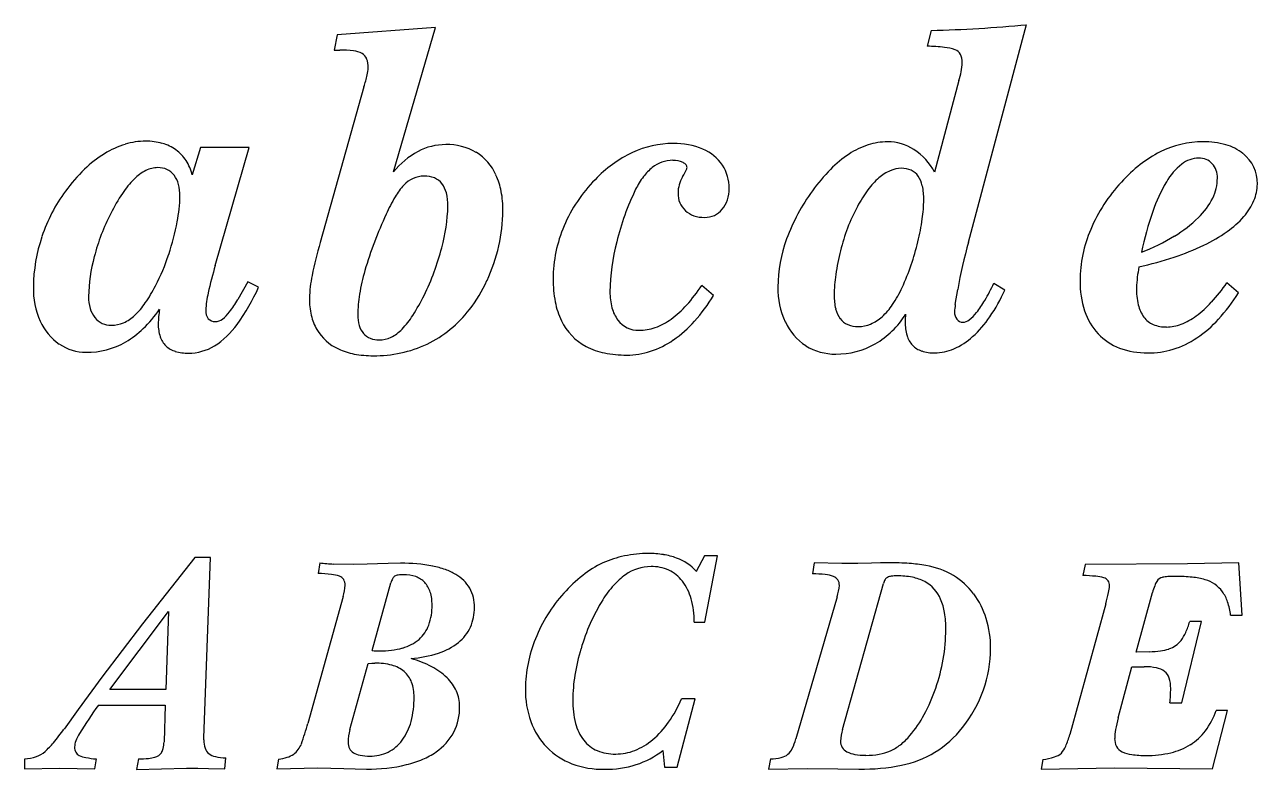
# Model space of a CAD drawing. Extents: x 13 to 1593, y -4 to 197.
# Drawn here: x 13 to 303.9, y 15.9 to 191.5 of the extents above; entities that cross this region are included whole.
import ezdxf

# ---------------------------------------------------------------- set-up
doc = ezdxf.new("R2010")
doc.units = 0
doc.layers.get('0').update_dxf_attribs({"linetype": 'CONTINUOUS'})

msp = doc.modelspace()

# ---------------------------------------------------------------- linework, layer by layer
for p, q in [((86.74, 189.13), (86.06, 185.55)), ((110.01, 190.85), (86.74, 189.13)), ((100.1, 156.79), (110.01, 190.85)), ((226.92, 190.18), (226.04, 186.46)), ((235.75, 140.23), (249.48, 191.54)), ((86.06, 185.55), (87.37, 185.55)), ((233.5, 178.33), (227.77, 156.76)), ((93.1, 176.89), (82.78, 140.14)), ((54.5, 162.59), (52.58, 156.08)), ((65.99, 162.59), (54.5, 162.59)), ((58.01, 134.76), (65.99, 162.59)), ((65.68, 130.91), (63.3, 126.67)), ((68.23, 129.62), (65.68, 130.91)), ((175.61, 127.69), (172.81, 130.03)), ((232.65, 125.51), (233.22, 129.09)), ((244.31, 128.93), (241.75, 130.52)), ((299.47, 128.25), (296.72, 130.61)), ((53.21, 65.88), (40.81, 50.24)), ((56.85, 65.88), (53.21, 65.88)), ((55.33, 23.35), (56.85, 65.88)), ((82.68, 64.56), (82.29, 62.06)), ((90.58, 64.22), (85.94, 64.31)), ((93.88, 64.29), (90.58, 64.22)), ((96.29, 64.39), (93.88, 64.29)), ((98.77, 64.46), (96.29, 64.39)), ((101.75, 64.49), (98.77, 64.46)), ((173.44, 66.24), (171.53, 62.55)), ((176.56, 66.24), (173.44, 66.24)), ((173.51, 50.63), (176.56, 66.24)), ((199.32, 64.59), (198.97, 62.01)), ((205.85, 64.41), (199.32, 64.59)), ((209.63, 64.47), (205.85, 64.41)), ((212.89, 64.53), (209.63, 64.47)), ((214.99, 64.57), (212.89, 64.53)), ((217.06, 64.59), (214.99, 64.57)), ((263.31, 64.19), (262.77, 61.6)), ((287.41, 64.35), (263.31, 64.19)), ((299.53, 64.62), (287.41, 64.35)), ((300.31, 52.25), (299.53, 64.62)), ((95.03, 43.9), (99.46, 59.9)), ((206.06, 25.29), (215.68, 59.71)), ((88.18, 56.63), (79.84, 26.73)), ((204.75, 56.58), (195.03, 23.06)), ((275.36, 43.54), (279.18, 57.57)), ((33.13, 34.75), (46.99, 53.12)), ((46.99, 53.12), (46.35, 34.75)), ((268.16, 54.95), (259.66, 24.08)), ((40.81, 50.24), (31.24, 37.6)), ((171.03, 50.63), (173.51, 50.63)), ((286.1, 31.53), (290.74, 50.74)), ((290.74, 50.74), (287.97, 50.74)), ((297.61, 52.25), (300.31, 52.25)), ((89.78, 25.24), (94.06, 40.83)), ((94.06, 40.83), (94.96, 40.9)), ((94.96, 40.9), (95.65, 40.94)), ((278.47, 43.61), (275.36, 43.54)), ((271.07, 28), (274.33, 40.09)), ((274.33, 40.09), (277.23, 40.09)), ((31.24, 37.6), (25.62, 29.96)), ((46.35, 34.75), (33.13, 34.75)), ((167.02, 16.42), (171.24, 32.54)), ((171.24, 32.54), (168.05, 32.54)), ((25.62, 29.96), (22.31, 25.37)), ((30.43, 31.05), (46.21, 31.05)), ((46.21, 31.05), (45.93, 22.33)), ((283.26, 31.53), (286.1, 31.53)), ((293.36, 16), (296.9, 29.73)), ((296.9, 29.73), (294.21, 29.73)), ((55.33, 22.82), (55.33, 23.35)), ((13.02, 18.32), (13.02, 15.97)), ((29.59, 15.97), (29.94, 18.32)), ((39.9, 18.32), (39.44, 15.88)), ((60.26, 15.97), (60.47, 18.57)), ((72.92, 18.31), (72.5, 16.03)), ((163.62, 20.34), (164.05, 16.42)), ((189, 18.34), (188.57, 15.94)), ((253.28, 18.21), (252.92, 15.9)), ((13.02, 15.97), (21.21, 16.15)), ((21.21, 16.15), (29.59, 15.97)), ((39.44, 15.88), (51.19, 16.15)), ((51.19, 16.15), (53.87, 16.14)), ((53.87, 16.14), (56.4, 16.08)), ((56.4, 16.08), (60.26, 15.97)), ((72.5, 16.03), (82.21, 16.22)), ((82.21, 16.22), (88.38, 16.08)), ((88.38, 16.08), (93.69, 15.94)), ((164.05, 16.42), (167.02, 16.42)), ((188.57, 15.94), (197.79, 16.08)), ((197.79, 16.08), (204.91, 16.01)), ((204.91, 16.01), (209.91, 15.94)), ((252.92, 15.9), (270.18, 16.2)), ((270.18, 16.2), (293.36, 16))]:
    msp.add_line(p, q)
for centre, radius, start, end in [((220.03, 492.96), 302.86, 271.305, 275.58), ((224.96, 142.07), 44.4, 83.346, 88.608), ((229.06, 175.51), 10.72, 70.776, 84.418), ((87.63, 163.49), 22.06, 82.21, 90.685), ((89.92, 179.25), 6.13, 63.468, 83.446), ((91.41, 182.57), 2.5, 21.603, 60.047), ((88.67, 181.55), 5.42, 358.189, 21.024), ((231.73, 183.34), 2.45, 29.267, 69.34), ((230.38, 182.76), 3.91, 357.771, 27.035), ((85.5, 181.77), 8.6, 345.962, 357.39), ((219.58, 183.09), 14.71, 341.137, 358.111), ((53.08, 189.06), 41.83, 343.09, 347.044), ((43.02, 142.96), 21.3, 107.197, 121.617), ((41.64, 147.25), 16.8, 90.131, 107.028), ((41.74, 150.05), 14, 74.366, 90.577), ((42.68, 153.56), 10.36, 54.311, 74.124), ((112.41, 149.2), 14.05, 90.081, 117.846), ((112.74, 149.59), 13.66, 60.007, 91.441), ((166.05, 140.95), 22.57, 89.954, 115.146), ((166.43, 146.53), 16.99, 66.9, 91.223), ((217.79, 145.55), 18.53, 108.012, 123.461), ((216.67, 148.81), 15.08, 90.061, 107.788), ((216.68, 152.46), 11.44, 57.102, 90.108), ((291.07, 141.36), 22.54, 89.903, 116.595), ((291.38, 144.77), 19.14, 74.541, 90.823), ((293.43, 152.25), 11.38, 51.382, 74.43), ((46.01, 138.06), 27.04, 121.566, 134.285), ((43.21, 154.32), 9.43, 33.069, 54.238), ((114.58, 145.36), 18.45, 118.231, 141.733), ((113.33, 151.23), 11.95, 23.936, 58.537), ((169.73, 133.85), 30.57, 115.735, 136.299), ((169.04, 152.53), 10.45, 33.998, 67.164), ((222.65, 138.22), 27.33, 123.479, 135.397), ((214.76, 149.67), 14.82, 28.599, 56.718), ((293.14, 137.19), 27.2, 116.556, 128.291), ((290.18, 153.39), 6.66, 90.759, 127.935), ((290.26, 155.96), 4.1, 42.464, 92.339), ((295.08, 154.18), 8.85, 358.5, 51.909), ((54.82, 129), 39.68, 134.263, 144.11), ((46.47, 147.55), 10.73, 116.768, 135.272), ((44.51, 151.36), 6.45, 90.464, 116.479), ((44.65, 153.26), 4.55, 37.075, 92.495), ((41.59, 153.37), 11.32, 13.892, 32.637), ((168.38, 148.7), 11.65, 128.462, 143.159), ((165.98, 151.81), 7.73, 89.896, 128.863), ((166.19, 154.61), 4.92, 63.29, 92.234), ((157.93, 162.21), 12.27, 327.496, 337.608), ((167.35, 156.97), 2.3, 40.215, 62.821), ((168.32, 157.8), 1.02, 0.667, 39.736), ((168.44, 157.88), 0.901, 337.375, 355.438), ((169.53, 153.03), 9.76, 359.282, 33.152), ((233.95, 127), 43.25, 135.324, 144.097), ((221.59, 147.38), 10.62, 113.906, 130.941), ((219.97, 150.98), 6.67, 90.448, 113.7), ((220.03, 152.22), 5.43, 66.188, 91.261), ((220.46, 153.41), 4.17, 35.101, 65.016), ((298.5, 130.42), 35.84, 128.311, 138.074), ((295.21, 147.1), 14.71, 128.309, 150.151), ((289.68, 155.54), 4.82, 357.953, 41.484), ((54.13, 139.82), 21.62, 135.007, 146.594), ((43.3, 152.27), 6.24, 14.874, 36.829), ((107.25, 149.43), 6.37, 89.524, 138.099), ((107.43, 149.55), 6.26, 68.331, 91.209), ((108.08, 151.36), 4.34, 38.209, 67.47), ((109.18, 149.12), 16.59, 10.715, 24.76), ((172.75, 130.2), 35.27, 135.402, 156.854), ((174.28, 144.25), 19.05, 143.084, 153.67), ((174.68, 151.78), 7.47, 149.06, 179.772), ((225.78, 142.47), 17.08, 130.759, 143.645), ((218.49, 152.13), 6.52, 12.173, 34.355), ((299.07, 128.73), 37.4, 136.733, 157.183), ((314.21, 135.63), 36.91, 149.384, 161.294), ((283.64, 155.38), 10.85, 333.969, 359.912), ((52.71, 129.89), 37.46, 143.316, 161.897), ((71.36, 128.26), 42.37, 146.377, 153.77), ((39.24, 151.2), 10.43, 359.236, 14.802), ((114.68, 142.59), 16.48, 137.664, 149.674), ((106.75, 150.44), 5.95, 13.575, 37.236), ((100.71, 148.94), 12.18, 359.12, 13.783), ((102.18, 147.8), 23.72, 359.636, 10.702), ((212.7, 125.72), 61.7, 154.072, 166.359), ((172.58, 151.61), 5.37, 177.937, 227.496), ((170.85, 152.81), 8.45, 341.958, 0.681), ((237, 124.71), 47.06, 144.016, 159.771), ((236.48, 134.49), 30.43, 143.492, 152.255), ((211.2, 150.47), 14, 359.19, 12.499), ((293.8, 153.98), 10.12, 337.12, 359.824), ((15.37, 151.74), 34.31, 348.76, 358.876), ((134.45, 130.72), 39.54, 149.281, 155.973), ((72.82, 149.53), 40.08, 344.644, 358.879), ((172.66, 152.27), 6.56, 319.353, 341.531), ((248.05, 128), 43.69, 151.795, 166.486), ((191.88, 150.5), 33.32, 351.719, 359.62), ((278.08, 158.36), 17.16, 314.065, 333.184), ((290, 155.68), 14.28, 318.745, 336.772), ((75.88, 124.8), 47.96, 152.455, 165.498), ((183.69, 106.95), 94.2, 154.966, 163.609), ((88.48, 147.9), 37.42, 346.767, 359.618), ((172.83, 151.9), 5.75, 227.495, 250.893), ((173.38, 153.68), 7.61, 251.373, 270.768), ((173.57, 151.31), 5.24, 269.11, 320.861), ((169.31, 153.69), 56.11, 346.235, 351.815), ((356.52, 120.82), 81.74, 160.974, 167.976), ((268.89, 167.54), 30.14, 300.926, 314.487), ((284.22, 160.68), 21.92, 304.973, 318.895), ((-8.82, 156.04), 58.88, 341.504, 349.24), ((169.38, 131.55), 31.64, 156.713, 180.02), ((293.47, 130.96), 31.38, 156.973, 179.72), ((275.27, 173.34), 37.43, 295.35, 305.09), ((52.33, 129.4), 37.25, 161.003, 179.633), ((172.41, 113.84), 93.41, 163.646, 168.54), ((201.15, 127.72), 50.01, 165.464, 179.078), ((224.16, 129.43), 33.38, 159.756, 179.618), ((166.45, 153.94), 58.95, 335.561, 346.652), ((354.87, 107.32), 123.59, 164.554, 169.854), ((258.19, 185.18), 50.77, 291.231, 301.056), ((66.32, 126.71), 38.23, 164.668, 178.998), ((3.39, 151.36), 45.81, 332.121, 342.21), ((52.5, 154.37), 60.96, 334.032, 345.316), ((84.78, 148.36), 41.13, 335.276, 347.336), ((258.95, 124.48), 55.12, 165.568, 171.53), ((255.84, 223.31), 91.15, 282.746, 288.211), ((266.05, 192.48), 58.67, 288.149, 295.481), ((147.48, 108.14), 93.34, 163.434, 167.557), ((323.16, 126.37), 47.89, 170.334, 176.24), ((109.62, 126.26), 29.41, 167.946, 178.549), ((140.83, 119.92), 49.43, 164.007, 170.641), ((91.31, 145.2), 33.87, 322.001, 335.496), ((165.48, 131.34), 27.75, 179.588, 190.773), ((238.25, 127.51), 34.19, 171.45, 179.649), ((284.12, 130.77), 22.03, 179.103, 197.887), ((33.77, 129.24), 18.7, 178.772, 204.171), ((13.7, 145.07), 33.76, 325.4, 333.371), ((76.99, 123.34), 21.23, 166.61, 177.736), ((22.31, 150.16), 50.3, 324.327, 335.912), ((165.25, 128.33), 14.1, 179.202, 194.853), ((140.33, 151.35), 38.85, 318.084, 326.719), ((209.44, 129.3), 18.67, 178.911, 205.008), ((194.18, 141.56), 28.59, 325.888, 335.172), ((190.32, 155.39), 57.13, 329.627, 334.195), ((207.04, 145.55), 40.81, 325.822, 335.969), ((291.88, 129.26), 16.51, 179.143, 193.357), ((260.27, 156.2), 44.54, 317.425, 324.933), ((258.25, 154.66), 48.95, 318.254, 327.347), ((37.67, 127.24), 9.58, 179.185, 196.166), ((26.36, 136.27), 18.35, 313.596, 325.574), ((33.92, 144), 34.11, 323.604, 329.465), ((97.67, 126.86), 17.45, 179.521, 192.87), ((122.6, 122.88), 30.96, 170.562, 179.628), ((63.66, 149.35), 48.72, 327.218, 333.594), ((156.25, 129.58), 18.34, 190.759, 205.504), ((151.83, 140.98), 23.37, 306.064, 318.187), ((140.24, 149.06), 41.33, 318.299, 328.851), ((217.07, 127.52), 13.01, 179.137, 193.472), ((204.66, 134.4), 15.9, 312.309, 326.048), ((248.49, 122.89), 16.06, 170.623, 176.782), ((217.87, 139.11), 25.13, 321.963, 329.87), ((283.55, 127.25), 7.94, 193.107, 216.297), ((274.26, 143.26), 25.48, 306.66, 317.559), ((34.26, 126.27), 6.03, 196.37, 219.513), ((33.36, 125.44), 4.81, 218.654, 271.2), ((32.7, 129.6), 9.15, 293.613, 313.669), ((17.59, 143.81), 33.49, 314.303, 324.554), ((66.85, 120.65), 22.3, 170.352, 179.209), ((58.79, 123.95), 3.03, 175.731, 215.691), ((57.86, 123.59), 2.08, 222.641, 274.25), ((55.5, 127.97), 7.23, 305.41, 324.387), ((92.5, 125.7), 12.15, 192.947, 209.949), ((100.15, 122.95), 8.51, 179.115, 196.179), ((86.35, 134.59), 21.66, 316.572, 327.531), ((95.4, 141.83), 28.57, 296.124, 322.275), ((159.55, 126.82), 8.2, 194.905, 217.39), ((210.53, 125.93), 6.29, 193.233, 216.55), ((209.01, 124.89), 4.44, 217.475, 246.912), ((208.95, 129.69), 9.52, 292.971, 312.319), ((203.22, 134.26), 20.87, 300.228, 328.028), ((232.85, 121.6), 12.04, 172.304, 181.195), ((235.22, 123.69), 2.76, 178.012, 216.808), ((230.63, 129), 8.86, 306.769, 322.656), ((219.48, 137.06), 25.75, 312.082, 325.882), ((277, 128.57), 14.57, 198.266, 223.028), ((281.57, 125.9), 5.55, 217.203, 246.702), ((280.66, 134.62), 14.72, 291.055, 306.776), ((28.63, 126.93), 13.06, 204.164, 235.344), ((33.48, 127.99), 7.35, 269.867, 293.07), ((25.89, 135.28), 21.59, 300.606, 314.349), ((53.83, 120.78), 9.28, 178.925, 197.879), ((47.6, 132), 19.17, 302.155, 324.335), ((57.94, 124.52), 3.01, 271.406, 305.597), ((91.79, 125.41), 11.39, 210.48, 245.517), ((96.83, 122), 5.06, 196.342, 220.51), ((95.52, 125.91), 9.03, 296.136, 316.603), ((151.56, 127.29), 13.12, 205.278, 242.633), ((157.83, 125.43), 5.99, 216.788, 271.548), ((157.97, 131.04), 11.6, 270.097, 289.451), ((156.8, 134.15), 14.92, 289.716, 306.077), ((150.24, 140.15), 27.93, 304.608, 318.314), ((204.66, 127.04), 13.37, 204.917, 237.019), ((209.63, 126.61), 6.26, 247.846, 271.222), ((209.77, 127.91), 7.57, 269.927, 292.49), ((231.26, 121.17), 10.45, 178.981, 196.604), ((234.38, 123.02), 1.68, 215.578, 270.436), ((234.25, 124.05), 2.72, 272.936, 308.025), ((282.32, 127.98), 7.75, 247.662, 271.227), ((282.43, 130.1), 9.88, 270.363, 290.888), ((274.7, 140.18), 27.03, 303.624, 317.959), ((27.75, 132.51), 18.26, 269.315, 299.982), ((50.12, 119.62), 5.39, 198.181, 225.447), ((96.22, 121.5), 4.27, 220.783, 247.517), ((96.61, 122.64), 5.47, 248.341, 270.988), ((96.7, 123.65), 6.48, 270.005, 295.563), ((154.13, 134.5), 21.07, 288.254, 304.623), ((226.74, 119.83), 5.74, 196.73, 223.047), ((225.63, 130.12), 16.47, 293.976, 312.398), ((276.21, 127.89), 13.53, 223.2, 249.162), ((277.76, 135.38), 21.35, 287.118, 303.916), ((27.45, 125.31), 11.05, 235.634, 270.467), ((50.22, 119.88), 5.64, 226.652, 253.094), ((51.52, 124.25), 10.21, 253.241, 271.026), ((51.7, 125.73), 11.68, 269.983, 301.473), ((93.63, 129.1), 15.51, 244.999, 259.479), ((95.11, 137.04), 23.59, 259.458, 270.404), ((95.7, 142.48), 29.03, 269.158, 295.032), ((153.23, 130.59), 16.83, 242.754, 258.438), ((154.89, 138.75), 25.15, 258.451, 270.443), ((155.1, 131.84), 18.24, 269.951, 287.977), ((204.23, 126.67), 12.84, 237.711, 270.937), ((204.62, 132.32), 18.48, 269.447, 299.504), ((226.42, 119.69), 5.41, 224.249, 251.629), ((227.58, 123.35), 9.24, 251.954, 271.082), ((227.72, 125.61), 11.5, 270.18, 293.602), ((277.74, 132.51), 18.39, 249.812, 270.948), ((278.13, 134.83), 20.72, 269.774, 286.578), ((87.38, 103.56), 39.28, 263.125, 267.897), ((102.21, 26.18), 38.32, 79.316, 90.685), ((159.46, 43.15), 23.63, 114.986, 128.564), ((159.46, 42.5), 24.22, 101.697, 114.334), ((160.11, 39.29), 27.5, 89.757, 101.657), ((160.33, 44.16), 22.63, 81.219, 90.279), ((161.37, 50.84), 15.86, 69.755, 81.238), ((163.02, 55.06), 11.34, 41.326, 70.18), ((217.26, -2.69), 67.28, 86.136, 90.165), ((219.27, 26.21), 38.31, 80.36, 86.226), ((81.57, 27.87), 34.2, 83.547, 88.792), ((84.63, 53.56), 8.33, 71.082, 84.6), ((86.67, 59.6), 1.96, 32.63, 70.211), ((101.31, 60.06), 1.68, 126.078, 151.933), ((101.4, 59.62), 2.09, 97.589, 121.026), ((102.33, 54.14), 7.64, 89.185, 99.014), ((102.58, 53.47), 8.32, 70.855, 91.029), ((103.48, 56.19), 5.46, 43.583, 70.344), ((105.22, 43.2), 21.03, 70.323, 78.791), ((107.52, 49.59), 14.25, 59.382, 70.363), ((110.29, 54), 9.03, 30.489, 60.298), ((166.14, 34.38), 34.65, 128.163, 138.314), ((164.03, 48.56), 16.11, 124.985, 138.147), ((160.9, 53.23), 10.48, 90.324, 125.605), ((161, 53.97), 9.75, 65.673, 90.935), ((161.18, 54.78), 8.94, 37.81, 64.593), ((198.63, 33.92), 28.09, 83.218, 89.322), ((201.12, 53.76), 8.1, 70.053, 84.09), ((203.11, 59.28), 2.22, 35.152, 69.848), ((217.39, 59.79), 1.57, 118.52, 147.758), ((217.92, 58.51), 2.94, 97.385, 115.672), ((218.78, 52.82), 8.7, 89.36, 98.214), ((219.04, 43.62), 17.9, 78.783, 90.514), ((220.45, 50.66), 10.72, 62.334, 78.854), ((222.24, 44.3), 19.98, 59.934, 80.072), ((222.63, 46.31), 18.05, 37.357, 57.814), ((261.89, 23.37), 38.24, 84.136, 88.674), ((264.92, 51.5), 9.95, 73.765, 84.949), ((281.96, 59.11), 2.1, 101.15, 148.204), ((283.23, 53.04), 8.31, 92.915, 101.607), ((284.57, 32.4), 29, 89.713, 93.479), ((284.9, 27.46), 33.93, 83.78, 90.323), ((286.78, 44.15), 17.14, 73.666, 83.989), ((76.5, 60.01), 12.16, 343.841, 356.769), ((86.17, 59.42), 2.47, 357.847, 29.939), ((103.51, 58.84), 4.18, 151.347, 165.356), ((103.13, 55.95), 5.87, 17.406, 42.913), ((110.24, 54.28), 8.95, 358.773, 28.778), ((170.9, 42.37), 25.35, 138.085, 147.809), ((158.88, 52.99), 11.85, 15.35, 37.862), ((195.01, 59.91), 10.29, 341.17, 356.499), ((203.02, 59.35), 2.26, 358.085, 32.408), ((218.63, 59.02), 3.03, 147.92, 166.729), ((221.45, 52.77), 8.38, 22.699, 61.718), ((267.17, 59.2), 1.93, 36.97, 74.019), ((267.03, 59.24), 2.02, 357.717, 33.657), ((260.61, 59.54), 8.45, 346.609, 357.46), ((298.6, 52.3), 20.12, 159.982, 164.824), ((285.41, 57.18), 6.05, 149.812, 160.629), ((289.54, 53.24), 7.64, 36.442, 74.282), ((99.38, 54.82), 9.79, 359.038, 17.153), ((166.42, 33.64), 35.35, 137.715, 158.409), ((189.04, 31.38), 46.56, 148.248, 163.839), ((150.82, 50.8), 20.21, 359.53, 15.285), ((216.7, 50.67), 13.58, 9.193, 23.144), ((221.98, 45.96), 18.78, 16.939, 36.998), ((227.92, 66.53), 41.87, 343.951, 347.658), ((288.2, 52.46), 9.18, 18.596, 35.413), ((282, 50.35), 15.73, 6.957, 18.688), ((95.84, 54.39), 13.33, 340.39, 1.142), ((108.21, 53.92), 10.97, 335.921, 0.879), ((207.14, 49.07), 23.28, 359.578, 9.313), ((100.53, 52.81), 8.38, 311.514, 339.836), ((217.51, 44.57), 23.47, 359.572, 16.998), ((269.23, 56.15), 19.5, 335.743, 343.896), ((109, 53.76), 10.19, 308.669, 334.893), ((163.08, 34.62), 31.89, 157.829, 179.585), ((188.53, 49), 41.88, 340.526, 359.862), ((278.69, 51.84), 9.11, 322.505, 336.059), ((96.62, 61.03), 17.21, 264.709, 270.731), ((97.16, 63.09), 19.26, 269.044, 285.266), ((99.61, 54.15), 10, 285.222, 310.378), ((106.1, 57.49), 14.92, 287.873, 308.44), ((191.08, 30.19), 48.86, 163.171, 170.707), ((211.87, 44.39), 29.11, 340.416, 0.013), ((277.7, 68.31), 24.71, 271.805, 277.808), ((279.45, 55.85), 12.13, 277.59, 287.246), ((281.21, 49.93), 5.95, 287.998, 322.331), ((95.9, 26.22), 14.72, 74.989, 90.943), ((101.99, 69.99), 28.07, 274.536, 288.015), ((97.46, 17.74), 25.19, 62.483, 74.455), ((97.76, 33.13), 7.56, 50.148, 75.063), ((98.55, 34.26), 6.19, 20.54, 49.034), ((102.05, 26.52), 15.28, 45.822, 62.538), ((179.18, 32.13), 36.8, 170.698, 179.802), ((277.44, 27.36), 12.73, 77.863, 90.929), ((279.15, 35.03), 4.87, 53.705, 78.559), ((279.89, 36.33), 3.4, 18.281, 50.769), ((95.22, 33.13), 9.7, 358.846, 19.937), ((105.58, 30.11), 10.25, 24.262, 45.966), ((188.3, 48.64), 41.99, 331.797, 341.096), ((276.24, 35.14), 7.23, 358.612, 18.177), ((255.36, 34.99), 28.12, 352.944, 359.954), ((83.22, 32.65), 21.7, 345.355, 0.748), ((106.79, 30.78), 8.87, 359.664, 23.572), ((153.36, 34.53), 22.17, 179.184, 199.481), ((163.62, 31.93), 21.24, 179.122, 194.215), ((139.76, 44.45), 30.69, 325.317, 337.167), ((210.4, 44.94), 30.67, 321.216, 340.38), ((133.8, -42.91), 127.1, 144.416, 148.04), ((102.58, 30.48), 13.09, 333.409, 1.069), ((276.65, 36.1), 18.68, 323.492, 340.075), ((22.65, 42), 59.2, 340.114, 345.051), ((91.62, 30.47), 13.02, 323.629, 345.288), ((148.43, 32.96), 17, 200.047, 224.289), ((153.54, 29.36), 10.84, 194.085, 217.758), ((147.88, 38.85), 20.82, 309.948, 325.3), ((199.94, 42.38), 28.77, 319.857, 331.823), ((300.9, 19.92), 30.9, 164.854, 170.079), ((-24.3, 59), 57.47, 320.129, 324.19), ((35.19, 18.72), 10.81, 148.557, 159.112), ((101.25, 22.09), 11.9, 164.627, 179.143), ((102.87, 30.71), 12.93, 303.972, 331.897), ((216.94, 21.91), 11.39, 162.742, 176.906), ((209.41, 34.64), 16.54, 308.407, 319.201), ((214.71, 40.97), 24.83, 301.917, 322.117), ((240.96, 29.08), 19.35, 336.417, 345.008), ((283.14, 22.96), 12.88, 169.76, 179.132), ((280.91, 33.01), 13.42, 302.557, 323.239), ((4.64, 34.64), 19.64, 312.22, 320.545), ((27.35, 21.07), 2.56, 178.183, 206.658), ((29.02, 21.03), 4.22, 158.484, 178.283), ((42.34, 21.53), 3.45, 330.186, 348.328), ((36.76, 22.79), 9.18, 347.669, 357.105), ((61.26, 22.68), 5.93, 178.645, 197.844), ((58.25, 21.71), 2.77, 197.897, 229.894), ((73.36, 23.75), 5.31, 306.406, 339.103), ((92.61, 22.18), 3.26, 178.55, 205.24), ((91.9, 21.92), 2.5, 206.694, 238.558), ((94.67, 28.18), 9.21, 296.615, 323.859), ((148, 32.46), 16.34, 224.061, 249.151), ((151.33, 27.78), 8.13, 218.472, 246.923), ((151.31, 34.65), 15.4, 291.709, 310.174), ((190.08, 22.76), 4.53, 312.583, 334.403), ((182.9, 26.39), 12.58, 333.601, 344.613), ((208.26, 22.43), 2.69, 178.122, 243.515), ((212.69, 30.51), 11.26, 294.461, 308.412), ((253.44, 23.52), 5.69, 318.034, 337.527), ((274.08, 23.03), 3.83, 178.246, 207.601), ((273.3, 22.74), 3, 209.591, 244.148), ((280.03, 34.77), 15.37, 283.051, 301.795), ((12.18, 29.15), 10.86, 274.473, 289.418), ((13.63, 25.02), 6.48, 289.456, 310.562), ((26.68, 20.81), 1.84, 208.543, 244.041), ((28.54, 24.99), 6.42, 245.467, 260.058), ((32.02, 42.38), 24.15, 259.047, 265.051), ((38.7, 54.39), 36.09, 271.898, 275.638), ((41.37, 28.39), 9.96, 275.035, 283.89), ((43.22, 21.21), 2.54, 282.29, 326.543), ((58.91, 22.87), 4.08, 233.227, 257.642), ((60.72, 30.28), 11.71, 256.738, 268.79), ((71.97, 28.37), 10.11, 275.417, 287.396), ((73.44, 23.75), 5.26, 287.194, 305.717), ((92.99, 23.86), 4.73, 239.525, 260.178), ((94.33, 30.87), 11.86, 259.576, 270.743), ((94.65, 28.67), 9.67, 269.038, 295.416), ((97.2, 41.12), 24.86, 283.85, 293.117), ((100.03, 34.51), 17.68, 293.106, 304.742), ((152.28, 30.44), 10.95, 247.841, 271.137), ((152.51, 31.89), 12.4, 269.956, 291.298), ((151.1, 36.32), 20.3, 287.854, 308.095), ((188.61, 31.04), 12.7, 271.747, 283.434), ((190.72, 22.57), 3.97, 282.262, 307.727), ((209.91, 25.44), 6.12, 242.227, 260.705), ((211.37, 33.59), 14.4, 260.222, 270.65), ((211.65, 36.89), 17.71, 269.619, 279.948), ((212.72, 30.83), 11.54, 279.911, 293.654), ((215.1, 41.09), 24.73, 281.34, 300.995), ((251.7, 32.4), 14.28, 276.331, 287.69), ((254.87, 22.79), 4.16, 286.332, 312.29), ((275.26, 27.04), 7.73, 244.961, 262.682), ((277.42, 41.47), 22.32, 261.906, 270.619), ((277.92, 43.91), 24.76, 269.402, 283.036), ((94.19, 54.84), 38.9, 269.266, 283.321), ((149.51, 37.09), 21.21, 249.796, 270.871), ((150.06, 40.07), 24.19, 269.473, 287.475), ((210.51, 65.66), 49.73, 269.316, 280.963)]:
    msp.add_arc(centre, radius, start, end)

doc.saveas('drawing.dxf')
